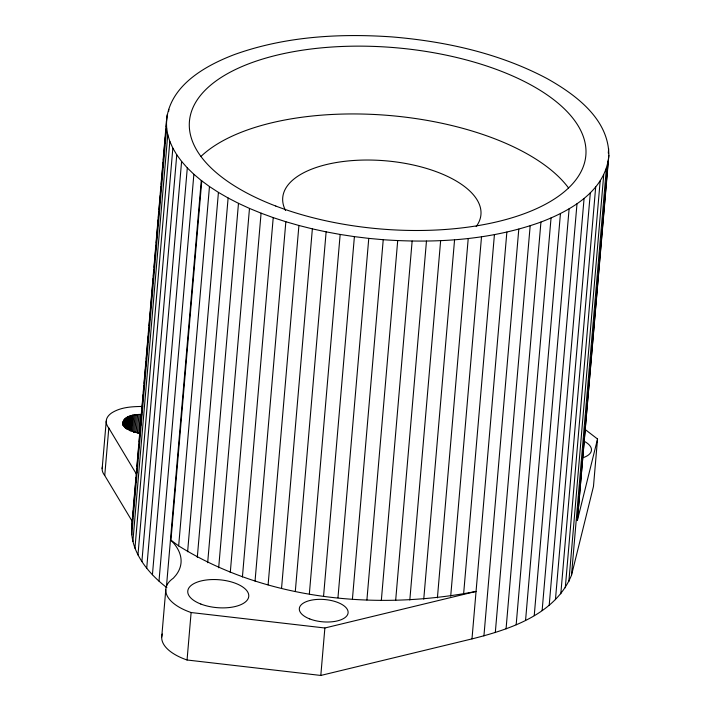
<?xml version="1.0" encoding="UTF-8"?>
<svg xmlns="http://www.w3.org/2000/svg" width="711" height="711" viewBox="0 0 711 711"><rect width="100%" height="100%" fill="white"/><g stroke="black" fill="none" stroke-linecap="round" stroke-linejoin="round"><path stroke-width="1.07" d="M102.153 468.682L106.223 421.214M166.881 587.686C146.83 572.293 127.509 548.465 132.335 521.527L104.739 475.526L108.81 428.058A37.87 17.313 4.9 0 1 111.654 412.949C120.799 407.074 132.122 406.568 142.662 406.443M122.834 425.347L123.11 421.756M122.95 424.574C122.665 415.268 134.823 414.477 141.658 414.38L141.462 416.584M123.11 425.08L123.483 420.663M123.35 425.596L123.83 420.077M123.678 426.12L124.247 419.499M124.096 426.68L124.763 418.948M124.594 427.249L125.349 418.424M125.172 427.853L126.025 417.917M125.82 428.475L126.771 417.437M126.549 429.124L127.589 416.984M127.447 428.706L128.487 416.566M128.309 429.426L129.438 416.184M129.233 430.173L130.46 415.828M130.22 430.964L131.544 415.508M131.117 430.742L132.45 415.286M131.348 430.679L132.673 415.233M132.433 431.541L133.855 414.984M133.561 432.439L135.072 414.78M134.823 432.279L136.334 414.62M136.121 432.155L137.632 414.495M137.347 433.177L138.956 414.415M138.689 433.141L140.298 414.371M131.571 528.122L166.445 121.305C169.298 85.978 204.635 65.901 234.363 54.587C284.649 36.465 339.111 33.221 392.063 36.919C445.619 41.389 499.46 53.245 547.186 78.645C575.759 94.687 608.812 119.155 608.847 155.327L577.368 520.523L597.533 439.007L584.389 428.902M132.335 521.527L132.619 518.221M132.806 516.008L133.277 510.489M133.472 508.285L134.699 493.932M134.886 491.728L135.454 485.106M135.65 482.893L136.121 477.374M108.81 428.058L136.405 474.068L136.876 468.54M137.063 466.327L137.543 460.799M137.73 458.586L138.965 444.215M139.152 442.002L139.72 435.363M139.907 433.159L140.387 427.631M140.574 425.418L141.142 418.779M141.329 416.566L141.809 411.038M141.996 408.834L143.231 394.454M143.418 392.241L143.986 385.611M144.173 383.398L144.653 377.87M144.84 375.657L145.408 369.027M145.595 366.814L146.075 361.286M146.262 359.073L147.497 344.702M147.684 342.489L148.252 335.85M148.439 333.646L148.919 328.118M149.106 325.905L149.674 319.266M149.861 317.053L150.341 311.525M150.528 309.321L151.763 294.941M151.95 292.728L152.518 286.098M152.705 283.885L153.185 278.356M153.372 276.144L153.94 269.513M154.127 267.3L154.607 261.772M154.794 259.559L156.029 245.188M156.216 242.975L156.784 236.336M156.971 234.132L157.442 228.604M157.638 226.391L158.206 219.752M158.393 217.539L158.864 212.011M159.06 209.807L160.286 195.427M160.482 193.214L161.05 186.584M161.237 184.371L161.708 178.843M161.904 176.63L162.472 170M162.659 167.787L163.13 162.259M163.326 160.046L164.552 145.675M164.748 143.462L165.316 136.823M165.503 134.619L165.974 129.091M166.17 126.878L167.209 114.711M140.049 433.141L140.423 428.724M140.707 425.409L141.089 421.001M131.757 534.788L166.632 127.98L166.445 121.305M168.631 111.538L168.818 109.325M132.886 541.506L167.76 134.69L166.632 127.98M134.957 548.234L169.84 141.418L167.76 134.69M137.961 554.944L172.844 148.128L169.84 141.418M141.889 561.619L176.763 154.802L172.844 148.128M146.715 568.222L181.598 161.406L176.763 154.802M152.43 574.728L187.304 167.912L181.598 161.406M158.997 581.1L193.872 174.284L187.304 167.912M161.717 637.145L165.787 589.686M166.392 587.322L201.275 180.505L193.872 174.284M597.533 439.007L593.463 486.475L571.502 575.235C555.273 614.544 509.92 629.377 471.988 638.896L320.812 675.45L187.055 659.995L191.117 612.535A52.641 24.058 4.9 0 1 173.342 578.194L175.866 575.297A99.824 45.628 4.9 0 0 173.555 543.026L170.951 540.227L201.764 180.87M191.117 612.535L324.874 627.991L476.059 591.428C376.688 610.705 265.798 600.226 178.665 545.906L209.469 186.549L201.275 180.505M187.624 551.736L218.428 192.388L209.469 186.549M197.303 557.344L228.115 197.987L218.428 192.388M207.674 562.694L238.478 203.337L228.115 197.987M218.677 567.76L249.481 208.412L238.478 203.337M230.275 572.533L261.079 213.176L249.481 208.412M242.415 576.977L273.22 217.628L261.079 213.176M255.045 581.091L285.849 221.734L273.22 217.628M268.109 584.842L298.913 225.485L285.849 221.734M281.556 588.219L312.36 228.871L298.913 225.485M295.323 591.214L326.127 231.857L312.36 228.871M309.356 593.801L340.16 234.452L326.127 231.857M323.585 595.978L354.398 236.63L340.16 234.452M320.812 675.45L324.874 627.991M337.965 597.738L368.769 238.389L354.398 236.63M352.425 599.071L383.229 239.714C436.181 243.411 490.652 240.167 540.938 222.045C570.684 210.732 605.968 190.672 608.847 155.327M366.903 599.968L397.707 240.611M381.336 600.422L412.14 241.065M395.663 600.44L426.467 241.082M409.82 600.013L440.633 240.665M423.756 599.16L454.569 239.803M437.407 597.862L468.22 238.505M450.712 596.138L481.516 236.781M463.616 593.987L494.421 234.639M471.988 638.896L506.863 232.079M483.924 635.936L518.799 229.12M495.3 632.586L530.175 225.769M506.063 628.862L540.938 222.045M516.168 624.773L551.043 217.966M525.571 620.356L560.446 213.54M534.237 615.61L569.111 208.794M542.129 610.562L577.003 203.746M549.203 605.239L584.078 198.422M555.442 599.649L590.317 192.832M560.81 593.836L595.685 187.02M565.289 587.81L600.164 180.994M568.862 581.598L603.737 174.782M571.502 575.235L606.376 168.418M608.287 153.078L608.66 148.661M577.368 520.523L608.172 161.166M123.234 421.268C122.434 429.408 133.295 431.924 139.472 433.239M136.405 474.068L136.894 472.211M368.769 238.389L383.229 239.714M170.951 540.227L178.665 545.906M577.91 509.92L578.043 514.684M104.739 475.526A37.87 17.313 4.9 0 1 102.571 466.443M187.055 659.995A52.641 24.058 4.9 0 1 162.304 634.034M584.175 441.291A24.485 11.189 4.9 0 1 583.304 457.608M200.84 156.553A198.929 90.928 4.9 0 1 389.415 115.502A198.929 90.928 4.9 0 1 568.498 187.908M285.546 210.518A99.469 45.468 4.9 0 1 385.433 160.793A99.469 45.468 4.9 0 1 476.148 226.613M200.813 604.039A30.609 13.989 4.9 0 0 248.672 596.973A30.609 13.989 4.9 0 0 205.319 580.132A30.609 13.989 4.9 0 0 200.813 604.039M309.747 618.934A24.485 11.189 4.9 0 0 348.035 613.282A24.485 11.189 4.9 0 0 313.355 599.817A24.485 11.189 4.9 0 0 309.747 618.934M275.779 206.048A198.929 90.928 4.9 0 0 585.437 158.597A198.929 90.928 4.9 0 0 301.731 50.303A198.929 90.928 4.9 0 0 275.779 206.048"/></g></svg>
